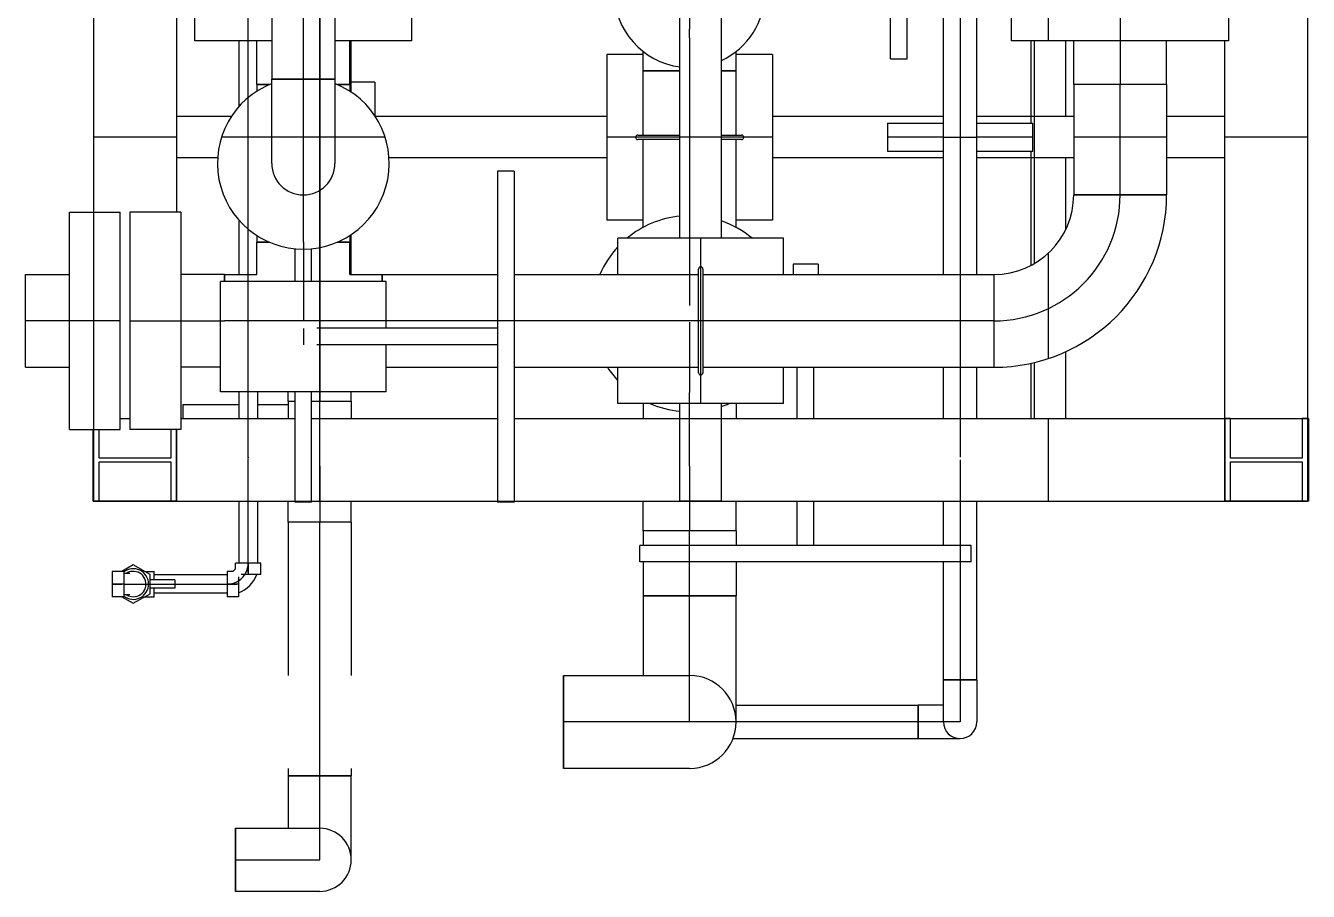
# Model space of a CAD drawing. Header units: inches. Extents: x 517790 to 538444, y 301815 to 302461.
# Drawn here: x 517886.249 to 517888.65, y 302322.505 to 302324.127 of the extents above; entities that cross this region are included whole.
import ezdxf

# ---------------------------------------------------------------- set-up
doc = ezdxf.new("R2010")
doc.units = ezdxf.units.IN
doc.header["$MEASUREMENT"] = 0
doc.layers.add('硅胶总平面底图 工艺装置区', color=253, linetype='Continuous')

msp = doc.modelspace()

# ---------------------------------------------------------------- linework, layer by layer
at = {"layer": '硅胶总平面底图 工艺装置区', "color": 253, "linetype": 'Continuous', "lineweight": -3}
for p, q in [((517888.6491, 302323.236), (517888.6491, 302330.53)), ((517886.5308, 302329.7783), (517886.5308, 302323.7775)), ((517886.3758, 302329.7395), (517886.3758, 302323.7775)), ((517886.7094, 302328.5847), (517886.7094, 302324.0266)), ((517886.7685, 302324.0266), (517886.7685, 302328.5847)), ((517886.8275, 302328.5847), (517886.8275, 302324.0266)), ((517886.7995, 302323.236), (517886.7995, 302327.6172)), ((517886.7991, 302324.6826), (517886.7991, 302323.4413)), ((517887.8679, 302324.0647), (517887.8679, 302324.4263)), ((517887.8989, 302324.0647), (517887.8989, 302324.4263)), ((517887.4737, 302323.7291), (517887.4737, 302324.3687)), ((517887.5512, 302323.7291), (517887.5512, 302324.3687)), ((517887.967, 302323.661), (517887.967, 302324.3478)), ((517887.9981, 302324.3478), (517887.9981, 302323.661)), ((517888.0293, 302323.661), (517888.0293, 302324.3478)), ((517886.5651, 302324.0986), (517886.5651, 302324.1937)), ((517886.6652, 302324.0986), (517886.6652, 302324.1937)), ((517886.9719, 302324.0986), (517886.9719, 302324.1937)), ((517888.0944, 302324.0986), (517888.0944, 302324.1937)), ((517888.1635, 302324.0986), (517888.1635, 302324.1937)), ((517888.2978, 302324.1937), (517888.2978, 302324.0166)), ((517888.5012, 302324.0986), (517888.5012, 302324.1937)), ((517887.4918, 302324.1661), (517887.4918, 302324.1208)), ((517887.4918, 302324.1044), (517887.4918, 302324.1208)), ((517887.4918, 302324.1208), (517887.4918, 302324.1208)), ((517886.7094, 302324.0986), (517886.5651, 302324.0986)), ((517886.6479, 302324.0986), (517886.6479, 302323.9754)), ((517886.6652, 302323.9922), (517886.6652, 302324.0986)), ((517886.6815, 302324.0166), (517886.6815, 302324.0986)), ((517886.9719, 302324.0986), (517886.8275, 302324.0986)), ((517886.8554, 302324.0166), (517886.8554, 302324.0986)), ((517886.8582, 302324.0025), (517886.8582, 302324.0986)), ((517887.4918, 302324.1044), (517887.4918, 302324.0422)), ((517888.2978, 302324.0986), (517888.0944, 302324.0986)), ((517888.1309, 302323.9442), (517888.1309, 302324.0986)), ((517888.1371, 302324.0986), (517888.1371, 302323.6815)), ((517888.196, 302323.9567), (517888.196, 302324.0986)), ((517888.2109, 302324.0166), (517888.2109, 302324.0986)), ((517888.5012, 302324.0986), (517888.2978, 302324.0986)), ((517888.3847, 302324.0166), (517888.3847, 302324.0986)), ((517888.4941, 302323.236), (517888.4941, 302324.0986)), ((517887.4049, 302324.0729), (517887.3368, 302324.0729)), ((517887.3368, 302324.0729), (517887.3368, 302323.763)), ((517887.4049, 302324.0422), (517887.4049, 302324.0786)), ((517887.5788, 302324.0422), (517887.5788, 302324.0786)), ((517887.6468, 302324.0729), (517887.5788, 302324.0729)), ((517887.6468, 302324.0729), (517887.6468, 302323.763)), ((517887.8679, 302324.0647), (517887.8989, 302324.0647)), ((517886.8275, 302324.0266), (517886.7094, 302324.0266)), ((517886.7094, 302324.0266), (517886.8275, 302324.0266)), ((517886.7094, 302323.8691), (517886.7094, 302324.0266)), ((517886.7685, 302324.0266), (517886.7685, 302324.0265)), ((517886.7685, 302323.8691), (517886.7685, 302324.0266)), ((517886.7685, 302324.0265), (517886.7685, 302324.0265)), ((517886.8275, 302324.0266), (517886.8275, 302323.8691)), ((517886.9025, 302324.0213), (517886.8582, 302324.0213)), ((517886.9025, 302324.0213), (517886.9025, 302323.9579)), ((517887.4737, 302324.0422), (517887.4049, 302324.0422)), ((517887.4049, 302324.0422), (517887.4737, 302324.0422)), ((517887.4049, 302323.9221), (517887.4049, 302324.0422)), ((517887.4918, 302324.0422), (517887.4918, 302324.0422)), ((517887.4918, 302324.0422), (517887.4918, 302324.0422)), ((517887.4918, 302324.0422), (517887.4918, 302323.7349)), ((517887.5788, 302324.0422), (517887.5512, 302324.0422)), ((517887.5512, 302324.0422), (517887.5788, 302324.0422)), ((517887.5788, 302323.9221), (517887.5788, 302324.0422)), ((517886.7046, 302324.0166), (517886.6815, 302324.0166)), ((517886.6815, 302324.0166), (517886.7046, 302324.0166)), ((517886.6815, 302324.0166), (517886.6815, 302324.0043)), ((517886.8554, 302324.0166), (517886.8324, 302324.0166)), ((517886.8324, 302324.0166), (517886.8554, 302324.0166)), ((517886.8554, 302324.0166), (517886.8554, 302324.0043)), ((517888.2978, 302324.0166), (517888.2109, 302324.0166)), ((517888.3847, 302324.0166), (517888.2109, 302324.0166)), ((517888.2109, 302324.0166), (517888.2109, 302323.8103)), ((517888.3847, 302324.0166), (517888.2978, 302324.0166)), ((517888.2978, 302323.8103), (517888.2978, 302324.0166)), ((517888.3847, 302324.0166), (517888.3847, 302323.8103)), ((517886.6652, 302323.7459), (517886.6652, 302323.9922)), ((517886.6337, 302323.9567), (517886.5308, 302323.9567)), ((517887.3368, 302323.9567), (517886.9033, 302323.9567)), ((517887.967, 302323.9567), (517887.6468, 302323.9567)), ((517888.2109, 302323.9567), (517888.0293, 302323.9567)), ((517888.4941, 302323.9567), (517888.3847, 302323.9567)), ((517887.862, 302323.9442), (517887.862, 302323.8917)), ((517887.862, 302323.9442), (517887.967, 302323.9442)), ((517888.0293, 302323.9442), (517888.1343, 302323.9442)), ((517888.1343, 302323.8917), (517888.1343, 302323.9442)), ((517886.5308, 302323.9179), (517886.3758, 302323.9179)), ((517886.9216, 302323.9179), (517886.6153, 302323.9179)), ((517887.6468, 302323.9179), (517887.3368, 302323.9179)), ((517887.3947, 302323.9221), (517887.4737, 302323.9221)), ((517887.4737, 302323.9138), (517887.3947, 302323.9138)), ((517887.4049, 302323.7492), (517887.4049, 302323.9138)), ((517887.5512, 302323.9221), (517887.5889, 302323.9221)), ((517887.5889, 302323.9138), (517887.5512, 302323.9138)), ((517887.5788, 302323.7492), (517887.5788, 302323.9138)), ((517887.967, 302323.9179), (517887.862, 302323.9179)), ((517887.967, 302323.9179), (517888.0293, 302323.9179)), ((517888.1343, 302323.9179), (517888.0293, 302323.9179)), ((517888.3847, 302323.9179), (517888.2109, 302323.9179)), ((517888.6491, 302323.9179), (517888.4941, 302323.9179)), ((517886.6081, 302323.8792), (517886.5308, 302323.8792)), ((517887.3368, 302323.8792), (517886.9289, 302323.8792)), ((517887.967, 302323.8792), (517887.6468, 302323.8792)), ((517887.862, 302323.8917), (517887.967, 302323.8917)), ((517888.0293, 302323.8917), (517888.1343, 302323.8917)), ((517888.2109, 302323.8792), (517888.0293, 302323.8792)), ((517888.1309, 302323.6781), (517888.1309, 302323.8917)), ((517888.196, 302323.7454), (517888.196, 302323.8792)), ((517888.4941, 302323.8792), (517888.3847, 302323.8792)), ((517886.7685, 302323.7216), (517886.7685, 302323.8691)), ((517887.1322, 302323.8546), (517887.1322, 302323.2346)), ((517887.1632, 302323.8546), (517887.1322, 302323.8546)), ((517887.1632, 302323.8546), (517887.1632, 302323.2346)), ((517888.3847, 302323.8103), (517888.2109, 302323.8103)), ((517888.2109, 302323.8103), (517888.3847, 302323.8103)), ((517888.2978, 302323.8103), (517888.2978, 302323.8103)), ((517888.2978, 302323.8103), (517888.2978, 302323.8103)), ((517886.3306, 302323.5741), (517886.3306, 302323.7775)), ((517886.3306, 302323.7775), (517886.4257, 302323.7775)), ((517886.3758, 302323.7775), (517886.3758, 302323.3707)), ((517886.4257, 302323.5741), (517886.4257, 302323.7775)), ((517886.4438, 302323.7775), (517886.4438, 302323.5741)), ((517886.539, 302323.7775), (517886.4438, 302323.7775)), ((517886.539, 302323.7775), (517886.539, 302323.5741)), ((517886.6479, 302323.7628), (517886.6479, 302323.661)), ((517887.4049, 302323.763), (517887.3368, 302323.763)), ((517887.6468, 302323.763), (517887.5788, 302323.763)), ((517886.6652, 302323.661), (517886.6652, 302323.7459)), ((517886.6815, 302323.7339), (517886.6815, 302323.7216)), ((517886.8554, 302323.7339), (517886.8554, 302323.7216)), ((517886.8582, 302323.661), (517886.8582, 302323.7357)), ((517887.4918, 302323.7349), (517887.4918, 302323.7349)), ((517887.4918, 302323.7349), (517887.4918, 302323.6029)), ((517886.7046, 302323.7216), (517886.6815, 302323.7216)), ((517886.6815, 302323.661), (517886.6815, 302323.7216)), ((517886.6815, 302323.7216), (517886.7045, 302323.7216)), ((517886.6824, 302323.7216), (517886.6824, 302323.7216)), ((517886.753, 302323.6479), (517886.753, 302323.7091)), ((517886.7685, 302323.7216), (517886.7685, 302323.5741)), ((517886.7685, 302323.7216), (517886.7685, 302323.7216)), ((517886.7685, 302323.7216), (517886.7685, 302323.7216)), ((517886.784, 302323.6479), (517886.784, 302323.7091)), ((517886.8554, 302323.7216), (517886.8324, 302323.7216)), ((517886.8324, 302323.7216), (517886.8554, 302323.7216)), ((517886.8554, 302323.661), (517886.8554, 302323.7216)), ((517887.3575, 302323.661), (517887.3575, 302323.7291)), ((517887.6675, 302323.7291), (517887.3575, 302323.7291)), ((517887.5125, 302323.4191), (517887.5125, 302323.7291)), ((517887.6675, 302323.661), (517887.6675, 302323.7291)), ((517888.1635, 302323.5036), (517888.1635, 302323.7012)), ((517886.2486, 302323.5741), (517886.2486, 302323.661)), ((517886.2486, 302323.661), (517886.3306, 302323.661)), ((517886.2486, 302323.5741), (517886.2486, 302323.661)), ((517886.621, 302323.661), (517886.539, 302323.661)), ((517886.621, 302323.6479), (517886.621, 302323.661)), ((517886.621, 302323.661), (517886.6815, 302323.661)), ((517886.621, 302323.661), (517886.621, 302323.6479)), ((517886.6652, 302323.4413), (517886.6652, 302323.661)), ((517886.8554, 302323.661), (517886.916, 302323.661)), ((517886.916, 302323.6479), (517886.916, 302323.661)), ((517886.916, 302323.661), (517886.916, 302323.6479)), ((517886.916, 302323.661), (517887.1322, 302323.661)), ((517887.1632, 302323.661), (517887.5083, 302323.661)), ((517887.5083, 302323.4769), (517887.5083, 302323.6712)), ((517887.5166, 302323.6712), (517887.5166, 302323.4769)), ((517887.5166, 302323.661), (517888.0616, 302323.661)), ((517887.6856, 302323.6804), (517887.6856, 302323.661)), ((517887.7321, 302323.6804), (517887.6856, 302323.6804)), ((517887.7321, 302323.6804), (517887.7321, 302323.661)), ((517887.9981, 302323.661), (517887.9981, 302323.4871)), ((517888.0616, 302323.661), (517888.0616, 302323.4871)), ((517888.0616, 302323.661), (517888.0616, 302323.4871)), ((517886.9235, 302323.6479), (517886.6135, 302323.6479)), ((517886.6135, 302323.4413), (517886.6135, 302323.6479)), ((517886.9235, 302323.5601), (517886.9235, 302323.6479)), ((517886.4257, 302323.5741), (517886.2486, 302323.5741)), ((517886.2486, 302323.4871), (517886.2486, 302323.5741)), ((517886.2486, 302323.4871), (517886.2486, 302323.5741)), ((517886.3306, 302323.3707), (517886.3306, 302323.5741)), ((517886.4257, 302323.3707), (517886.4257, 302323.5741)), ((517886.4438, 302323.5741), (517886.6135, 302323.5741)), ((517886.4438, 302323.5741), (517886.4438, 302323.3707)), ((517886.539, 302323.5741), (517886.539, 302323.3707)), ((517886.6135, 302323.5741), (517886.621, 302323.5741)), ((517886.916, 302323.5741), (517886.621, 302323.5741)), ((517886.621, 302323.5741), (517886.621, 302323.5741)), ((517886.621, 302323.5741), (517886.621, 302323.5741)), ((517886.916, 302323.5741), (517886.916, 302323.5741)), ((517886.9235, 302323.5741), (517886.916, 302323.5741)), ((517887.1322, 302323.5741), (517886.9235, 302323.5741)), ((517887.1632, 302323.5741), (517887.1322, 302323.5741)), ((517887.5083, 302323.5741), (517887.1632, 302323.5741)), ((517887.4918, 302323.5719), (517887.4918, 302323.4399)), ((517887.5166, 302323.5741), (517887.5083, 302323.5741)), ((517888.0616, 302323.5741), (517887.5166, 302323.5741)), ((517888.0616, 302323.5741), (517888.0616, 302323.5741)), ((517888.0616, 302323.5741), (517888.0616, 302323.5741)), ((517886.7685, 302323.56), (517886.7685, 302323.5293)), ((517887.1322, 302323.5601), (517886.7937, 302323.5601)), ((517887.1322, 302323.5291), (517886.7937, 302323.5291)), ((517886.9235, 302323.4413), (517886.9235, 302323.5291)), ((517888.196, 302323.391), (517888.196, 302323.5164)), ((517888.1309, 302323.391), (517888.1309, 302323.4947)), ((517888.1371, 302323.4961), (517888.1371, 302323.391)), ((517886.2486, 302323.4871), (517886.3306, 302323.4871)), ((517886.6135, 302323.4871), (517886.539, 302323.4871)), ((517886.9235, 302323.4871), (517887.1322, 302323.4871)), ((517887.1632, 302323.4871), (517887.5083, 302323.4871)), ((517887.3575, 302323.4191), (517887.3575, 302323.4871)), ((517887.5166, 302323.4871), (517888.0616, 302323.4871)), ((517887.6675, 302323.4191), (517887.6675, 302323.4871)), ((517887.6933, 302323.391), (517887.6933, 302323.4871)), ((517887.7243, 302323.391), (517887.7243, 302323.4871)), ((517887.967, 302323.391), (517887.967, 302323.4871)), ((517887.9981, 302323.4871), (517887.9981, 302323.391)), ((517888.0293, 302323.391), (517888.0293, 302323.4871)), ((517886.9235, 302323.4413), (517886.6135, 302323.4413)), ((517886.6479, 302323.4413), (517886.6479, 302323.391)), ((517886.6652, 302323.391), (517886.6652, 302323.4413)), ((517886.6824, 302323.4413), (517886.6824, 302323.391)), ((517886.7401, 302323.4236), (517886.7401, 302323.4413)), ((517886.7401, 302323.4236), (517886.753, 302323.4236)), ((517886.7401, 302323.4236), (517886.753, 302323.4236)), ((517886.7401, 302323.4236), (517886.7401, 302323.391)), ((517886.753, 302323.2346), (517886.753, 302323.4413)), ((517886.784, 302323.2346), (517886.784, 302323.4413)), ((517886.784, 302323.4236), (517886.7991, 302323.4236)), ((517886.784, 302323.4236), (517886.7991, 302323.4236)), ((517886.7991, 302323.4413), (517886.7991, 302323.4236)), ((517886.7991, 302323.4236), (517886.8582, 302323.4236)), ((517886.7991, 302323.391), (517886.7991, 302323.4236)), ((517886.7991, 302323.4236), (517886.8582, 302323.4236)), ((517886.8582, 302323.4236), (517886.8582, 302323.4413)), ((517886.8582, 302323.4236), (517886.8582, 302323.391)), ((517887.4918, 302323.4399), (517887.4918, 302323.4399)), ((517887.4918, 302323.4399), (517887.4918, 302323.4399)), ((517887.4918, 302323.3186), (517887.4918, 302323.4399)), ((517886.5429, 302323.4172), (517886.6479, 302323.4172)), ((517886.5429, 302323.4172), (517886.5429, 302323.391)), ((517886.6824, 302323.4172), (517886.7401, 302323.4172)), ((517887.6675, 302323.4191), (517887.3575, 302323.4191)), ((517887.4049, 302323.4191), (517887.4049, 302323.391)), ((517887.4737, 302323.236), (517887.4737, 302323.4191)), ((517887.5512, 302323.236), (517887.5512, 302323.4191)), ((517887.5788, 302323.4191), (517887.5788, 302323.391)), ((517886.4257, 302323.391), (517886.4438, 302323.391)), ((517886.539, 302323.391), (517886.753, 302323.391)), ((517886.6652, 302323.3169), (517886.6652, 302323.391)), ((517886.784, 302323.391), (517887.1322, 302323.391)), ((517886.7991, 302323.3186), (517886.7991, 302323.391)), ((517887.1632, 302323.391), (517888.6491, 302323.391)), ((517887.9981, 302323.391), (517887.9981, 302323.3827)), ((517887.9981, 302323.3827), (517887.9981, 302323.3186)), ((517888.1635, 302323.236), (517888.1635, 302323.391)), ((517888.4941, 302323.391), (517888.4941, 302323.236)), ((517888.5045, 302323.391), (517888.4941, 302323.391)), ((517888.5045, 302323.3171), (517888.5045, 302323.391)), ((517888.6388, 302323.391), (517888.6388, 302323.3171)), ((517888.6491, 302323.391), (517888.6388, 302323.391)), ((517888.6491, 302323.236), (517888.6491, 302323.391)), ((517888.6491, 302323.391), (517888.6502, 302323.391)), ((517888.6502, 302323.391), (517888.6491, 302323.391)), ((517888.6491, 302323.391), (517888.6491, 302323.236)), ((517888.6502, 302323.391), (517888.6502, 302323.236)), ((517888.6502, 302323.236), (517888.6502, 302323.391)), ((517886.3306, 302323.3707), (517886.4257, 302323.3707)), ((517886.3748, 302323.236), (517886.3748, 302323.3707)), ((517886.3748, 302323.236), (517886.3748, 302323.3707)), ((517886.3758, 302323.3707), (517886.3758, 302323.236)), ((517886.3758, 302323.3707), (517886.3758, 302323.236)), ((517886.3758, 302323.236), (517886.3758, 302323.3707)), ((517886.3862, 302323.3171), (517886.3862, 302323.3707)), ((517886.539, 302323.3707), (517886.4438, 302323.3707)), ((517886.5205, 302323.3707), (517886.5205, 302323.3171)), ((517886.5308, 302323.3707), (517886.5308, 302323.236)), ((517886.5308, 302323.236), (517886.5308, 302323.3707)), ((517886.5205, 302323.3171), (517886.3862, 302323.3171)), ((517886.3862, 302323.236), (517886.3862, 302323.3098)), ((517886.3862, 302323.3098), (517886.5205, 302323.3098)), ((517886.5205, 302323.3098), (517886.5205, 302323.236)), ((517886.6652, 302323.3186), (517886.6652, 302323.3169)), ((517886.6652, 302323.314), (517886.6652, 302323.3158)), ((517886.6652, 302323.236), (517886.6652, 302323.3158)), ((517886.7991, 302323.3021), (517886.7991, 302323.236)), ((517887.4918, 302323.3021), (517887.4918, 302323.3186)), ((517887.4918, 302323.3021), (517887.4918, 302323.236)), ((517887.9981, 302323.314), (517887.9981, 302323.25)), ((517888.6388, 302323.3171), (517888.5045, 302323.3171)), ((517888.5045, 302323.3098), (517888.6388, 302323.3098)), ((517888.5045, 302323.236), (517888.5045, 302323.3098)), ((517888.6388, 302323.3098), (517888.6388, 302323.236)), ((517886.3758, 302323.236), (517886.3748, 302323.236)), ((517886.3748, 302323.236), (517886.3758, 302323.236)), ((517886.5308, 302323.236), (517886.3758, 302323.236)), ((517886.3758, 302323.236), (517886.3862, 302323.236)), ((517886.3758, 302323.236), (517886.753, 302323.236)), ((517886.5205, 302323.236), (517886.5308, 302323.236)), ((517886.6479, 302323.236), (517886.6479, 302323.1203)), ((517886.6652, 302323.1203), (517886.6652, 302323.236)), ((517886.6824, 302323.236), (517886.6824, 302323.1203)), ((517886.7401, 302323.1971), (517886.7401, 302323.236)), ((517886.753, 302323.236), (517886.784, 302323.236)), ((517886.784, 302323.2346), (517886.753, 302323.2346)), ((517886.784, 302323.236), (517887.1322, 302323.236)), ((517886.7991, 302323.236), (517886.7991, 302323.1971)), ((517886.8582, 302323.1971), (517886.8582, 302323.236)), ((517887.1322, 302323.236), (517887.1632, 302323.236)), ((517887.1632, 302323.2346), (517887.1322, 302323.2346)), ((517887.1632, 302323.236), (517888.6491, 302323.236)), ((517887.4049, 302323.1808), (517887.4049, 302323.236)), ((517887.5512, 302323.236), (517887.4737, 302323.236)), ((517887.4918, 302323.236), (517887.4918, 302323.1808)), ((517887.5788, 302323.1808), (517887.5788, 302323.236)), ((517887.6933, 302323.1534), (517887.6933, 302323.236)), ((517887.7243, 302323.1534), (517887.7243, 302323.236)), ((517887.967, 302323.1534), (517887.967, 302323.236)), ((517887.9981, 302323.25), (517887.9981, 302323.236)), ((517887.9981, 302323.236), (517887.9981, 302323.1534)), ((517888.0293, 302322.9014), (517888.0293, 302323.236)), ((517888.4941, 302323.236), (517888.5045, 302323.236)), ((517888.6491, 302323.236), (517888.4941, 302323.236)), ((517888.6388, 302323.236), (517888.6491, 302323.236)), ((517888.6502, 302323.236), (517888.6491, 302323.236)), ((517888.6502, 302323.236), (517888.6491, 302323.236)), ((517886.8582, 302323.1971), (517886.7401, 302323.1971)), ((517886.7401, 302323.1971), (517886.7401, 302322.9096)), ((517886.7991, 302323.1971), (517886.7401, 302323.1971)), ((517886.7991, 302322.9096), (517886.7991, 302323.1971)), ((517886.8582, 302323.1971), (517886.7991, 302323.1971)), ((517886.8582, 302323.1971), (517886.8582, 302322.9096)), ((517887.5788, 302323.1808), (517887.4049, 302323.1808)), ((517887.4049, 302323.1808), (517887.4049, 302323.1534)), ((517887.4918, 302323.1808), (517887.4049, 302323.1808)), ((517887.4918, 302323.1534), (517887.4918, 302323.1808)), ((517887.5788, 302323.1808), (517887.4918, 302323.1808)), ((517887.5788, 302323.1808), (517887.5788, 302323.1534)), ((517888.0188, 302323.1534), (517887.3988, 302323.1534)), ((517887.3988, 302323.1224), (517887.3988, 302323.1534)), ((517887.4918, 302323.1224), (517887.4918, 302323.1534)), ((517887.9981, 302323.1534), (517887.9981, 302323.1224)), ((517888.0188, 302323.1224), (517888.0188, 302323.1534)), ((517886.4501, 302323.117), (517886.4288, 302323.1047)), ((517886.4814, 302323.099), (517886.4501, 302323.117)), ((517886.6889, 302323.1203), (517886.6414, 302323.1203)), ((517886.6414, 302323.1097), (517886.6414, 302323.1203)), ((517886.6652, 302323.1023), (517886.6652, 302323.1203)), ((517886.6652, 302323.1203), (517886.6652, 302323.1023)), ((517886.6889, 302323.099), (517886.6889, 302323.1203)), ((517888.0188, 302323.1224), (517887.3988, 302323.1224)), ((517887.4049, 302323.1224), (517887.4049, 302323.0588)), ((517887.4918, 302323.0588), (517887.4918, 302323.1224)), ((517887.5788, 302323.1224), (517887.5788, 302323.0588)), ((517887.967, 302322.9014), (517887.967, 302323.1224)), ((517887.9981, 302323.1224), (517887.9981, 302322.9014)), ((517886.4108, 302323.1047), (517886.4108, 302323.0572)), ((517886.4321, 302323.1047), (517886.4108, 302323.1047)), ((517886.4321, 302323.1047), (517886.4321, 302323.0572)), ((517886.4321, 302323.1014), (517886.4439, 302323.1014)), ((517886.4715, 302323.1047), (517886.4895, 302323.1047)), ((517886.4814, 302323.0629), (517886.4814, 302323.099)), ((517886.5276, 302323.0887), (517886.4814, 302323.0887)), ((517886.4895, 302323.0887), (517886.4895, 302323.1047)), ((517886.6258, 302323.0982), (517886.4895, 302323.0982)), ((517886.5276, 302323.0887), (517886.5276, 302323.0732)), ((517886.6258, 302323.1047), (517886.6258, 302323.0572)), ((517886.6364, 302323.1047), (517886.6258, 302323.1047)), ((517886.6471, 302323.0943), (517886.6471, 302323.0572)), ((517886.6889, 302323.099), (517886.6518, 302323.099)), ((517886.6652, 302323.1023), (517886.6652, 302323.099)), ((517886.6652, 302323.099), (517886.6652, 302323.099)), ((517886.4108, 302323.081), (517886.4288, 302323.081)), ((517886.4288, 302323.081), (517886.4108, 302323.081)), ((517886.4321, 302323.081), (517886.4288, 302323.081)), ((517886.4321, 302323.081), (517886.4321, 302323.081)), ((517886.4321, 302323.081), (517886.4501, 302323.081)), ((517886.4439, 302323.0605), (517886.4321, 302323.0605)), ((517886.4501, 302323.081), (517886.4895, 302323.081)), ((517886.4501, 302323.0449), (517886.4814, 302323.0629)), ((517886.5276, 302323.0732), (517886.4814, 302323.0732)), ((517886.4895, 302323.081), (517886.5276, 302323.081)), ((517886.4895, 302323.0572), (517886.4895, 302323.0732)), ((517886.6258, 302323.0637), (517886.4895, 302323.0637)), ((517886.5276, 302323.081), (517886.6258, 302323.081)), ((517886.6258, 302323.081), (517886.6438, 302323.081)), ((517886.6438, 302323.081), (517886.6258, 302323.081)), ((517886.6471, 302323.081), (517886.6438, 302323.081)), ((517886.6471, 302323.081), (517886.6471, 302323.081)), ((517886.4321, 302323.0572), (517886.4108, 302323.0572)), ((517886.4288, 302323.0572), (517886.4501, 302323.0449)), ((517886.4715, 302323.0572), (517886.4895, 302323.0572)), ((517886.6471, 302323.0572), (517886.6258, 302323.0572)), ((517887.5788, 302323.0588), (517887.4049, 302323.0588)), ((517887.4049, 302323.0588), (517887.4918, 302323.0588)), ((517887.4049, 302323.0588), (517887.4049, 302322.9096)), ((517887.4918, 302323.0588), (517887.4918, 302323.0588)), ((517887.4918, 302323.0588), (517887.4918, 302323.0588)), ((517887.4918, 302322.9096), (517887.4918, 302323.0588)), ((517887.4918, 302323.0588), (517887.5788, 302323.0588)), ((517887.5788, 302322.8226), (517887.5788, 302323.0588)), ((517886.7991, 302322.7357), (517886.7991, 302322.9096)), ((517887.2556, 302322.7357), (517887.2556, 302322.9096)), ((517887.2556, 302322.9096), (517887.4918, 302322.9096)), ((517887.2556, 302322.9096), (517887.2556, 302322.7357)), ((517887.4918, 302322.8226), (517887.4918, 302322.9096)), ((517887.967, 302322.9014), (517888.0293, 302322.9014)), ((517888.0293, 302322.9014), (517887.967, 302322.9014)), ((517887.967, 302322.8226), (517887.967, 302322.9014)), ((517887.9981, 302322.9014), (517887.9981, 302322.9014)), ((517887.9981, 302322.9013), (517887.9981, 302322.9014)), ((517887.9981, 302322.9014), (517887.9981, 302322.8226)), ((517888.0293, 302322.9014), (517888.0293, 302322.8226)), ((517887.5788, 302322.8538), (517887.9194, 302322.8538)), ((517887.9194, 302322.8226), (517887.9194, 302322.8538)), ((517887.967, 302322.8538), (517887.9194, 302322.8538)), ((517887.9194, 302322.8538), (517887.9194, 302322.7915)), ((517887.2556, 302322.8226), (517887.2556, 302322.8226)), ((517887.2556, 302322.8226), (517887.2556, 302322.8226)), ((517887.4918, 302322.8226), (517887.2556, 302322.8226)), ((517887.5788, 302322.8226), (517887.4918, 302322.8226)), ((517887.9194, 302322.8226), (517887.5788, 302322.8226)), ((517887.9194, 302322.8226), (517887.9194, 302322.8226)), ((517887.9194, 302322.8226), (517887.9194, 302322.8226)), ((517887.967, 302322.8226), (517887.9194, 302322.8226)), ((517887.9194, 302322.7915), (517887.9194, 302322.8226)), ((517887.9981, 302322.8226), (517887.967, 302322.8226)), ((517887.573, 302322.7915), (517887.9194, 302322.7915)), ((517887.9194, 302322.7915), (517887.9981, 302322.7915)), ((517886.7401, 302322.7357), (517886.7401, 302322.7218)), ((517886.7991, 302322.7218), (517886.7991, 302322.7357)), ((517886.8582, 302322.7357), (517886.8582, 302322.7218)), ((517887.4918, 302322.7357), (517887.2556, 302322.7357)), ((517886.7401, 302322.7218), (517886.7991, 302322.7218)), ((517886.7401, 302322.7218), (517886.7401, 302322.6234)), ((517886.8582, 302322.7218), (517886.7401, 302322.7218)), ((517886.7991, 302322.7218), (517886.7991, 302322.7218)), ((517886.7991, 302322.7218), (517886.7991, 302322.7218)), ((517886.7991, 302322.6234), (517886.7991, 302322.7218)), ((517886.7991, 302322.7218), (517886.8582, 302322.7218)), ((517886.8582, 302322.5643), (517886.8582, 302322.7218)), ((517886.6416, 302322.6234), (517886.6416, 302322.5052)), ((517886.6416, 302322.6234), (517886.7991, 302322.6234)), ((517886.6416, 302322.5052), (517886.6416, 302322.6234)), ((517886.7991, 302322.5643), (517886.7991, 302322.6234)), ((517886.6417, 302322.5643), (517886.6416, 302322.5643)), ((517886.6416, 302322.5643), (517886.7991, 302322.5643)), ((517886.6417, 302322.5643), (517886.6417, 302322.5643)), ((517886.7991, 302322.5052), (517886.6416, 302322.5052))]:
    msp.add_line(p, q, dxfattribs=at)
for centre, radius, start, end in [((517887.4918, 302324.1897), 0.1411, 294.9084, 65.0916), ((517887.4918, 302324.1897), 0.1411, 180, 262.6355), ((517886.7685, 302323.8691), 0.1608, 111.5521, 270), ((517886.7685, 302323.8691), 0.1608, 270, 68.4479), ((517887.3947, 302323.9179), 0.00413, 90, 270), ((517887.5889, 302323.9179), 0.00413, 270, 90), ((517886.7685, 302323.8691), 0.0591, 180, 0), ((517886.7685, 302323.8691), 0.0591, 180, 270), ((517886.7685, 302323.8691), 0.0591, 270, 0), ((517888.0616, 302323.8103), 0.2362, 270, 0), ((517888.0616, 302323.8103), 0.3232, 270, 0), ((517888.0616, 302323.8103), 0.1493, 270, 0), ((517887.4918, 302323.5874), 0.1837, 95.6485, 129.543), ((517887.4918, 302323.5874), 0.1837, 50.457, 71.1315), ((517887.4918, 302323.5874), 0.1837, 136.9836, 156.377), ((517887.5125, 302323.6712), 0.00413, 0, 180), ((517887.4918, 302323.5874), 0.1837, 213.0733, 223.0164), ((517887.5125, 302323.4769), 0.00413, 180, 0), ((517887.4918, 302323.5874), 0.1837, 246.3684, 264.3515), ((517887.4918, 302323.5874), 0.1837, 288.8685, 293.6316), ((517886.4501, 302323.081), 0.0287, 0, 128.9184), ((517886.6258, 302323.1203), 0.0189, 304.2704, 325.7296), ((517886.6258, 302323.1203), 0.0394, 332.7204, 0), ((517886.4501, 302323.081), 0.0238, 270, 120.4718), ((517886.6258, 302323.1203), 0.0394, 270, 297.2796), ((517886.6258, 302323.1203), 0.0394, 297.2796, 332.7204), ((517886.6258, 302323.1203), 0.0598, 290.8662, 339.1338), ((517886.4501, 302323.081), 0.0287, 231.0816, 0), ((517886.4501, 302323.081), 0.0238, 239.5282, 270), ((517887.4918, 302322.8226), 0.0869, 270, 90), ((517887.4918, 302322.8226), 0.0869, 0, 90), ((517887.4918, 302322.8226), 0.0869, 270, 0), ((517887.9981, 302322.8226), 0.0312, 180, 0), ((517887.9981, 302322.8226), 0.0312, 180, 0), ((517886.7991, 302322.5643), 0.0591, 270, 90), ((517886.7991, 302322.5643), 0.0591, 0, 90), ((517886.7991, 302322.5643), 0.0591, 270, 0)]:
    msp.add_arc(centre, radius, start, end, dxfattribs=at)

doc.saveas('drawing.dxf')
